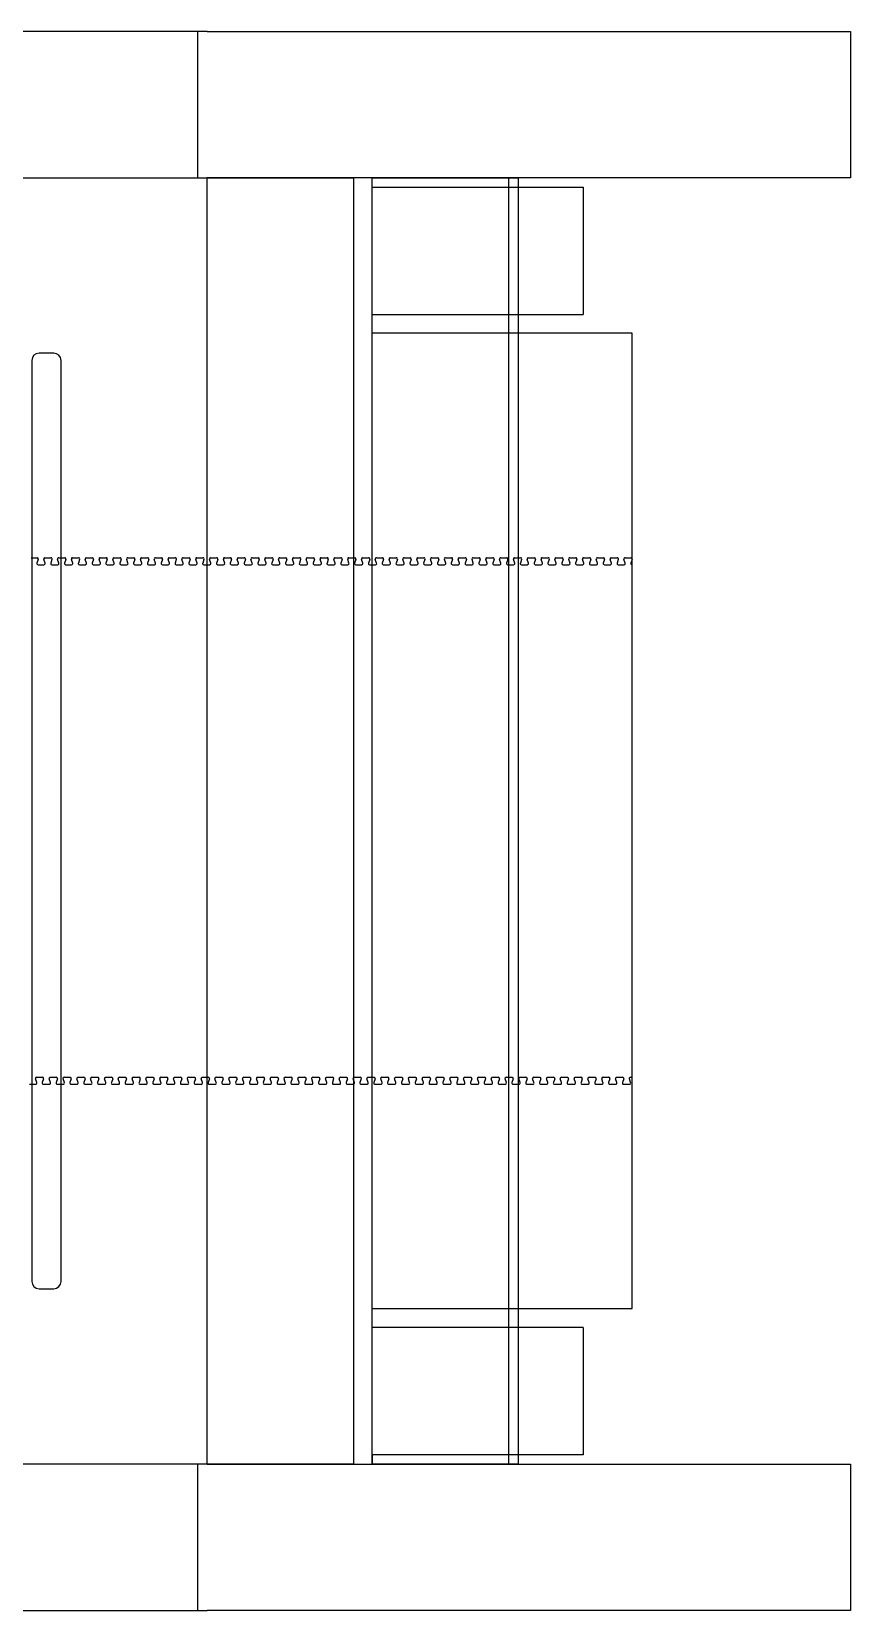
# Model space of a CAD drawing. Extents: x -68 to -11.8, y -15.7 to 62.1.
# Drawn here: x -54.53 to -40.53, y -15.07 to 11.93 of the extents above; entities that cross this region are included whole.
import ezdxf

# ---------------------------------------------------------------- set-up
doc = ezdxf.new("R2010")
doc.units = 0
doc.layers.get('0').update_dxf_attribs({"linetype": 'CONTINUOUS'})
doc.layers.add('CUT', color=5, linetype='CONTINUOUS')
doc.layers.add('SCORE', color=1, linetype='CONTINUOUS')

msp = doc.modelspace()

# ---------------------------------------------------------------- linework, layer by layer
for p, q in [((-54.538, 2.928), (-54.487, 2.928)), ((-54.487, 2.928), (-54.436, 2.928)), ((-54.417, 2.902), (-54.439, 2.835)), ((-54.42, 2.809), (-54.318, 2.809)), ((-54.299, 2.835), (-54.321, 2.902)), ((-54.302, 2.928), (-54.251, 2.928)), ((-54.251, 2.928), (-54.199, 2.928)), ((-54.181, 2.902), (-54.203, 2.835)), ((-54.184, 2.809), (-54.081, 2.809)), ((-54.063, 2.835), (-54.085, 2.902)), ((-54.066, 2.928), (-54.015, 2.928)), ((-54.015, 2.928), (-53.963, 2.928)), ((-53.944, 2.902), (-53.967, 2.835)), ((-53.948, 2.809), (-53.845, 2.809)), ((-53.826, 2.835), (-53.848, 2.902)), ((-53.83, 2.928), (-53.778, 2.928)), ((-53.778, 2.928), (-53.727, 2.928)), ((-53.708, 2.902), (-53.73, 2.835)), ((-53.712, 2.809), (-53.609, 2.809)), ((-53.59, 2.835), (-53.612, 2.902)), ((-53.594, 2.928), (-53.542, 2.928)), ((-53.542, 2.928), (-53.491, 2.928)), ((-53.472, 2.902), (-53.494, 2.835)), ((-53.475, 2.809), (-53.373, 2.809)), ((-53.354, 2.835), (-53.376, 2.902)), ((-53.357, 2.928), (-53.306, 2.928)), ((-53.306, 2.928), (-53.255, 2.928)), ((-53.236, 2.902), (-53.258, 2.835)), ((-53.239, 2.809), (-53.136, 2.809)), ((-53.118, 2.835), (-53.14, 2.902)), ((-53.121, 2.928), (-53.07, 2.928)), ((-53.07, 2.928), (-53.018, 2.928)), ((-53, 2.902), (-53.022, 2.835)), ((-53.003, 2.809), (-52.9, 2.809)), ((-52.882, 2.835), (-52.904, 2.902)), ((-52.885, 2.928), (-52.833, 2.928)), ((-52.833, 2.928), (-52.782, 2.928)), ((-52.763, 2.902), (-52.785, 2.835)), ((-52.767, 2.809), (-52.664, 2.809)), ((-52.645, 2.835), (-52.667, 2.902)), ((-52.649, 2.928), (-52.597, 2.928)), ((-52.597, 2.928), (-52.546, 2.928)), ((-52.527, 2.902), (-52.549, 2.835)), ((-52.531, 2.809), (-52.428, 2.809)), ((-52.409, 2.835), (-52.431, 2.902)), ((-52.412, 2.928), (-52.361, 2.928)), ((-52.361, 2.928), (-52.31, 2.928)), ((-52.291, 2.902), (-52.313, 2.835)), ((-52.294, 2.809), (-52.192, 2.809)), ((-52.173, 2.835), (-52.195, 2.902)), ((-52.176, 2.928), (-52.125, 2.928)), ((-52.125, 2.928), (-52.073, 2.928)), ((-52.055, 2.902), (-52.077, 2.835)), ((-52.058, 2.809), (-51.955, 2.809)), ((-51.937, 2.835), (-51.959, 2.902)), ((-51.94, 2.928), (-51.889, 2.928)), ((-51.889, 2.928), (-51.837, 2.928)), ((-51.819, 2.902), (-51.841, 2.835)), ((-51.822, 2.809), (-51.719, 2.809)), ((-51.7, 2.835), (-51.722, 2.902)), ((-51.704, 2.928), (-51.652, 2.928)), ((-51.652, 2.928), (-51.601, 2.928)), ((-51.582, 2.902), (-51.604, 2.835)), ((-51.586, 2.809), (-51.483, 2.809)), ((-51.464, 2.835), (-51.486, 2.902)), ((-51.468, 2.928), (-51.416, 2.928)), ((-51.416, 2.928), (-51.365, 2.928)), ((-51.346, 2.902), (-51.368, 2.835)), ((-51.349, 2.809), (-51.247, 2.809)), ((-51.228, 2.835), (-51.25, 2.902)), ((-51.231, 2.928), (-51.18, 2.928)), ((-51.18, 2.928), (-51.129, 2.928)), ((-51.11, 2.902), (-51.132, 2.835)), ((-51.113, 2.809), (-51.01, 2.809)), ((-50.992, 2.835), (-51.014, 2.902)), ((-50.995, 2.928), (-50.944, 2.928)), ((-50.944, 2.928), (-50.892, 2.928)), ((-50.874, 2.902), (-50.896, 2.835)), ((-50.877, 2.809), (-50.774, 2.809)), ((-50.756, 2.835), (-50.778, 2.902)), ((-50.759, 2.928), (-50.708, 2.928)), ((-50.708, 2.928), (-50.656, 2.928)), ((-50.637, 2.902), (-50.66, 2.835)), ((-50.641, 2.809), (-50.538, 2.809)), ((-50.519, 2.835), (-50.541, 2.902)), ((-50.523, 2.928), (-50.471, 2.928)), ((-50.471, 2.928), (-50.42, 2.928)), ((-50.401, 2.902), (-50.423, 2.835)), ((-50.405, 2.809), (-50.302, 2.809)), ((-50.283, 2.835), (-50.305, 2.902)), ((-50.286, 2.928), (-50.235, 2.928)), ((-50.235, 2.928), (-50.184, 2.928)), ((-50.165, 2.902), (-50.187, 2.835)), ((-50.168, 2.809), (-50.066, 2.809)), ((-50.047, 2.835), (-50.069, 2.902)), ((-50.05, 2.928), (-49.999, 2.928)), ((-49.999, 2.928), (-49.947, 2.928)), ((-49.929, 2.902), (-49.951, 2.835)), ((-49.932, 2.809), (-49.829, 2.809)), ((-49.811, 2.835), (-49.833, 2.902)), ((-49.814, 2.928), (-49.763, 2.928)), ((-49.763, 2.928), (-49.711, 2.928)), ((-49.693, 2.902), (-49.715, 2.835)), ((-49.696, 2.809), (-49.593, 2.809)), ((-49.574, 2.835), (-49.597, 2.902)), ((-49.578, 2.928), (-49.526, 2.928)), ((-49.526, 2.928), (-49.475, 2.928)), ((-49.456, 2.902), (-49.478, 2.835)), ((-49.46, 2.809), (-49.357, 2.809)), ((-49.338, 2.835), (-49.36, 2.902)), ((-49.342, 2.928), (-49.29, 2.928)), ((-49.29, 2.928), (-49.239, 2.928)), ((-49.22, 2.902), (-49.242, 2.835)), ((-49.224, 2.809), (-49.121, 2.809)), ((-49.102, 2.835), (-49.124, 2.902)), ((-49.105, 2.928), (-49.054, 2.928)), ((-49.054, 2.928), (-49.003, 2.928)), ((-48.984, 2.902), (-49.006, 2.835)), ((-48.987, 2.809), (-48.884, 2.809)), ((-48.866, 2.835), (-48.888, 2.902)), ((-48.869, 2.928), (-48.818, 2.928)), ((-48.818, 2.928), (-48.766, 2.928)), ((-48.748, 2.902), (-48.77, 2.835)), ((-48.751, 2.809), (-48.648, 2.809)), ((-48.63, 2.835), (-48.652, 2.902)), ((-48.633, 2.928), (-48.582, 2.928)), ((-48.582, 2.928), (-48.53, 2.928)), ((-48.511, 2.902), (-48.534, 2.835)), ((-48.515, 2.809), (-48.412, 2.809)), ((-48.393, 2.835), (-48.415, 2.902)), ((-48.397, 2.928), (-48.345, 2.928)), ((-48.345, 2.928), (-48.294, 2.928)), ((-48.275, 2.902), (-48.297, 2.835)), ((-48.279, 2.809), (-48.176, 2.809)), ((-48.157, 2.835), (-48.179, 2.902)), ((-48.161, 2.928), (-48.109, 2.928)), ((-48.109, 2.928), (-48.058, 2.928)), ((-48.039, 2.902), (-48.061, 2.835)), ((-48.042, 2.809), (-47.94, 2.809)), ((-47.921, 2.835), (-47.943, 2.902)), ((-47.924, 2.928), (-47.873, 2.928)), ((-47.873, 2.928), (-47.821, 2.928)), ((-47.803, 2.902), (-47.825, 2.835)), ((-47.806, 2.809), (-47.703, 2.809)), ((-47.685, 2.835), (-47.707, 2.902)), ((-47.688, 2.928), (-47.637, 2.928)), ((-47.637, 2.928), (-47.585, 2.928)), ((-47.567, 2.902), (-47.589, 2.835)), ((-47.57, 2.809), (-47.467, 2.809)), ((-47.448, 2.835), (-47.471, 2.902)), ((-47.452, 2.928), (-47.4, 2.928)), ((-47.4, 2.928), (-47.349, 2.928)), ((-47.33, 2.902), (-47.352, 2.835)), ((-47.334, 2.809), (-47.231, 2.809)), ((-47.212, 2.835), (-47.234, 2.902)), ((-47.216, 2.928), (-47.164, 2.928)), ((-47.164, 2.928), (-47.113, 2.928)), ((-47.094, 2.902), (-47.116, 2.835)), ((-47.098, 2.809), (-46.995, 2.809)), ((-46.976, 2.835), (-46.998, 2.902)), ((-46.979, 2.928), (-46.928, 2.928)), ((-46.928, 2.928), (-46.877, 2.928)), ((-46.858, 2.902), (-46.88, 2.835)), ((-46.861, 2.809), (-46.758, 2.809)), ((-46.74, 2.835), (-46.762, 2.902)), ((-46.743, 2.928), (-46.692, 2.928)), ((-46.692, 2.928), (-46.64, 2.928)), ((-46.622, 2.902), (-46.644, 2.835)), ((-46.625, 2.809), (-46.522, 2.809)), ((-46.504, 2.835), (-46.526, 2.902)), ((-46.507, 2.928), (-46.456, 2.928)), ((-46.456, 2.928), (-46.404, 2.928)), ((-46.385, 2.902), (-46.408, 2.835)), ((-46.389, 2.809), (-46.286, 2.809)), ((-46.267, 2.835), (-46.289, 2.902)), ((-46.271, 2.928), (-46.219, 2.928)), ((-46.219, 2.928), (-46.168, 2.928)), ((-46.149, 2.902), (-46.171, 2.835)), ((-46.153, 2.809), (-46.05, 2.809)), ((-46.031, 2.835), (-46.053, 2.902)), ((-46.035, 2.928), (-45.983, 2.928)), ((-45.983, 2.928), (-45.932, 2.928)), ((-45.913, 2.902), (-45.935, 2.835)), ((-45.916, 2.809), (-45.814, 2.809)), ((-45.795, 2.835), (-45.817, 2.902)), ((-45.798, 2.928), (-45.747, 2.928)), ((-45.747, 2.928), (-45.695, 2.928)), ((-45.677, 2.902), (-45.699, 2.835)), ((-45.68, 2.809), (-45.577, 2.809)), ((-45.559, 2.835), (-45.581, 2.902)), ((-45.562, 2.928), (-45.511, 2.928)), ((-45.511, 2.928), (-45.459, 2.928)), ((-45.441, 2.902), (-45.463, 2.835)), ((-45.444, 2.809), (-45.341, 2.809)), ((-45.322, 2.835), (-45.345, 2.902)), ((-45.326, 2.928), (-45.274, 2.928)), ((-45.274, 2.928), (-45.223, 2.928)), ((-45.204, 2.902), (-45.226, 2.835)), ((-45.208, 2.809), (-45.105, 2.809)), ((-45.086, 2.835), (-45.108, 2.902)), ((-45.09, 2.928), (-45.038, 2.928)), ((-45.038, 2.928), (-44.987, 2.928)), ((-44.968, 2.902), (-44.99, 2.835)), ((-44.972, 2.809), (-44.869, 2.809)), ((-44.85, 2.835), (-44.872, 2.902)), ((-44.853, 2.928), (-44.802, 2.928)), ((-44.802, 2.928), (-44.751, 2.928)), ((-44.732, 2.902), (-44.754, 2.835)), ((-44.735, 2.809), (-44.632, 2.809)), ((-44.614, 2.835), (-44.636, 2.902)), ((-44.617, 2.928), (-44.566, 2.928)), ((-44.566, 2.928), (-44.514, 2.928)), ((-44.496, 2.902), (-44.518, 2.835)), ((-44.499, 2.809), (-44.396, 2.809)), ((-44.378, 2.835), (-44.4, 2.902)), ((-44.381, 2.928), (-44.33, 2.928)), ((-44.33, 2.928), (-44.278, 2.928)), ((-44.259, 2.902), (-44.282, 2.835)), ((-44.263, 2.809), (-44.257, 2.809)), ((-54.564, -6.072), (-54.461, -6.072)), ((-54.443, -6.047), (-54.465, -5.98)), ((-54.446, -5.954), (-54.395, -5.954)), ((-54.395, -5.954), (-54.343, -5.954)), ((-54.325, -5.98), (-54.347, -6.047)), ((-54.328, -6.072), (-54.225, -6.072)), ((-54.206, -6.047), (-54.229, -5.98)), ((-54.21, -5.954), (-54.158, -5.954)), ((-54.158, -5.954), (-54.107, -5.954)), ((-54.088, -5.98), (-54.11, -6.047)), ((-54.092, -6.072), (-53.989, -6.072)), ((-53.97, -6.047), (-53.992, -5.98)), ((-53.974, -5.954), (-53.922, -5.954)), ((-53.922, -5.954), (-53.871, -5.954)), ((-53.852, -5.98), (-53.874, -6.047)), ((-53.856, -6.072), (-53.753, -6.072)), ((-53.734, -6.047), (-53.756, -5.98)), ((-53.737, -5.954), (-53.686, -5.954)), ((-53.686, -5.954), (-53.635, -5.954)), ((-53.616, -5.98), (-53.638, -6.047)), ((-53.619, -6.072), (-53.516, -6.072)), ((-53.498, -6.047), (-53.52, -5.98)), ((-53.501, -5.954), (-53.45, -5.954)), ((-53.45, -5.954), (-53.398, -5.954)), ((-53.38, -5.98), (-53.402, -6.047)), ((-53.383, -6.072), (-53.28, -6.072)), ((-53.262, -6.047), (-53.284, -5.98)), ((-53.265, -5.954), (-53.214, -5.954)), ((-53.214, -5.954), (-53.162, -5.954)), ((-53.143, -5.98), (-53.166, -6.047)), ((-53.147, -6.072), (-53.044, -6.072)), ((-53.025, -6.047), (-53.047, -5.98)), ((-53.029, -5.954), (-52.977, -5.954)), ((-52.977, -5.954), (-52.926, -5.954)), ((-52.907, -5.98), (-52.929, -6.047)), ((-52.911, -6.072), (-52.808, -6.072)), ((-52.789, -6.047), (-52.811, -5.98)), ((-52.793, -5.954), (-52.741, -5.954)), ((-52.741, -5.954), (-52.69, -5.954)), ((-52.671, -5.98), (-52.693, -6.047)), ((-52.674, -6.072), (-52.572, -6.072)), ((-52.553, -6.047), (-52.575, -5.98)), ((-52.556, -5.954), (-52.505, -5.954)), ((-52.505, -5.954), (-52.453, -5.954)), ((-52.435, -5.98), (-52.457, -6.047)), ((-52.438, -6.072), (-52.335, -6.072)), ((-52.317, -6.047), (-52.339, -5.98)), ((-52.32, -5.954), (-52.269, -5.954)), ((-52.269, -5.954), (-52.217, -5.954)), ((-52.199, -5.98), (-52.221, -6.047)), ((-52.202, -6.072), (-52.099, -6.072)), ((-52.08, -6.047), (-52.103, -5.98)), ((-52.084, -5.954), (-52.032, -5.954)), ((-52.032, -5.954), (-51.981, -5.954)), ((-51.962, -5.98), (-51.984, -6.047)), ((-51.966, -6.072), (-51.863, -6.072)), ((-51.844, -6.047), (-51.866, -5.98)), ((-51.848, -5.954), (-51.796, -5.954)), ((-51.796, -5.954), (-51.745, -5.954)), ((-51.726, -5.98), (-51.748, -6.047)), ((-51.73, -6.072), (-51.627, -6.072)), ((-51.608, -6.047), (-51.63, -5.98)), ((-51.611, -5.954), (-51.56, -5.954)), ((-51.56, -5.954), (-51.509, -5.954)), ((-51.49, -5.98), (-51.512, -6.047)), ((-51.493, -6.072), (-51.39, -6.072)), ((-51.372, -6.047), (-51.394, -5.98)), ((-51.375, -5.954), (-51.324, -5.954)), ((-51.324, -5.954), (-51.272, -5.954)), ((-51.254, -5.98), (-51.276, -6.047)), ((-51.257, -6.072), (-51.154, -6.072)), ((-51.136, -6.047), (-51.158, -5.98)), ((-51.139, -5.954), (-51.088, -5.954)), ((-51.088, -5.954), (-51.036, -5.954)), ((-51.017, -5.98), (-51.04, -6.047)), ((-51.021, -6.072), (-50.918, -6.072)), ((-50.899, -6.047), (-50.921, -5.98)), ((-50.903, -5.954), (-50.851, -5.954)), ((-50.851, -5.954), (-50.8, -5.954)), ((-50.781, -5.98), (-50.803, -6.047)), ((-50.785, -6.072), (-50.682, -6.072)), ((-50.663, -6.047), (-50.685, -5.98)), ((-50.667, -5.954), (-50.615, -5.954)), ((-50.615, -5.954), (-50.564, -5.954)), ((-50.545, -5.98), (-50.567, -6.047)), ((-50.548, -6.072), (-50.446, -6.072)), ((-50.427, -6.047), (-50.449, -5.98)), ((-50.43, -5.954), (-50.379, -5.954)), ((-50.379, -5.954), (-50.327, -5.954)), ((-50.309, -5.98), (-50.331, -6.047)), ((-50.312, -6.072), (-50.209, -6.072)), ((-50.191, -6.047), (-50.213, -5.98)), ((-50.194, -5.954), (-50.143, -5.954)), ((-50.143, -5.954), (-50.091, -5.954)), ((-50.073, -5.98), (-50.095, -6.047)), ((-50.076, -6.072), (-49.973, -6.072)), ((-49.954, -6.047), (-49.977, -5.98)), ((-49.958, -5.954), (-49.906, -5.954)), ((-49.906, -5.954), (-49.855, -5.954)), ((-49.836, -5.98), (-49.858, -6.047)), ((-49.84, -6.072), (-49.737, -6.072)), ((-49.718, -6.047), (-49.74, -5.98)), ((-49.722, -5.954), (-49.67, -5.954)), ((-49.67, -5.954), (-49.619, -5.954)), ((-49.6, -5.98), (-49.622, -6.047)), ((-49.604, -6.072), (-49.501, -6.072)), ((-49.482, -6.047), (-49.504, -5.98)), ((-49.485, -5.954), (-49.434, -5.954)), ((-49.434, -5.954), (-49.383, -5.954)), ((-49.364, -5.98), (-49.386, -6.047)), ((-49.367, -6.072), (-49.264, -6.072)), ((-49.246, -6.047), (-49.268, -5.98)), ((-49.249, -5.954), (-49.198, -5.954)), ((-49.198, -5.954), (-49.146, -5.954)), ((-49.128, -5.98), (-49.15, -6.047)), ((-49.131, -6.072), (-49.028, -6.072)), ((-49.01, -6.047), (-49.032, -5.98)), ((-49.013, -5.954), (-48.962, -5.954)), ((-48.962, -5.954), (-48.91, -5.954)), ((-48.891, -5.98), (-48.914, -6.047)), ((-48.895, -6.072), (-48.792, -6.072)), ((-48.773, -6.047), (-48.795, -5.98)), ((-48.777, -5.954), (-48.725, -5.954)), ((-48.725, -5.954), (-48.674, -5.954)), ((-48.655, -5.98), (-48.677, -6.047)), ((-48.659, -6.072), (-48.556, -6.072)), ((-48.537, -6.047), (-48.559, -5.98)), ((-48.541, -5.954), (-48.489, -5.954)), ((-48.489, -5.954), (-48.438, -5.954)), ((-48.419, -5.98), (-48.441, -6.047)), ((-48.422, -6.072), (-48.32, -6.072)), ((-48.301, -6.047), (-48.323, -5.98)), ((-48.304, -5.954), (-48.253, -5.954)), ((-48.253, -5.954), (-48.201, -5.954)), ((-48.183, -5.98), (-48.205, -6.047)), ((-48.186, -6.072), (-48.083, -6.072)), ((-48.065, -6.047), (-48.087, -5.98)), ((-48.068, -5.954), (-48.017, -5.954)), ((-48.017, -5.954), (-47.965, -5.954)), ((-47.947, -5.98), (-47.969, -6.047)), ((-47.95, -6.072), (-47.847, -6.072)), ((-47.828, -6.047), (-47.851, -5.98)), ((-47.832, -5.954), (-47.78, -5.954)), ((-47.78, -5.954), (-47.729, -5.954)), ((-47.71, -5.98), (-47.732, -6.047)), ((-47.714, -6.072), (-47.611, -6.072)), ((-47.592, -6.047), (-47.614, -5.98)), ((-47.596, -5.954), (-47.544, -5.954)), ((-47.544, -5.954), (-47.493, -5.954)), ((-47.474, -5.98), (-47.496, -6.047)), ((-47.478, -6.072), (-47.375, -6.072)), ((-47.356, -6.047), (-47.378, -5.98)), ((-47.359, -5.954), (-47.308, -5.954)), ((-47.308, -5.954), (-47.257, -5.954)), ((-47.238, -5.98), (-47.26, -6.047)), ((-47.241, -6.072), (-47.138, -6.072)), ((-47.12, -6.047), (-47.142, -5.98)), ((-47.123, -5.954), (-47.072, -5.954)), ((-47.072, -5.954), (-47.02, -5.954)), ((-47.002, -5.98), (-47.024, -6.047)), ((-47.005, -6.072), (-46.902, -6.072)), ((-46.884, -6.047), (-46.906, -5.98)), ((-46.887, -5.954), (-46.836, -5.954)), ((-46.836, -5.954), (-46.784, -5.954)), ((-46.765, -5.98), (-46.788, -6.047)), ((-46.769, -6.072), (-46.666, -6.072)), ((-46.647, -6.047), (-46.669, -5.98)), ((-46.651, -5.954), (-46.599, -5.954)), ((-46.599, -5.954), (-46.548, -5.954)), ((-46.529, -5.98), (-46.551, -6.047)), ((-46.533, -6.072), (-46.43, -6.072)), ((-46.411, -6.047), (-46.433, -5.98)), ((-46.415, -5.954), (-46.363, -5.954)), ((-46.363, -5.954), (-46.312, -5.954)), ((-46.293, -5.98), (-46.315, -6.047)), ((-46.296, -6.072), (-46.194, -6.072)), ((-46.175, -6.047), (-46.197, -5.98)), ((-46.178, -5.954), (-46.127, -5.954)), ((-46.127, -5.954), (-46.075, -5.954)), ((-46.057, -5.98), (-46.079, -6.047)), ((-46.06, -6.072), (-45.957, -6.072)), ((-45.939, -6.047), (-45.961, -5.98)), ((-45.942, -5.954), (-45.891, -5.954)), ((-45.891, -5.954), (-45.839, -5.954)), ((-45.821, -5.98), (-45.843, -6.047)), ((-45.824, -6.072), (-45.721, -6.072)), ((-45.702, -6.047), (-45.725, -5.98)), ((-45.706, -5.954), (-45.654, -5.954)), ((-45.654, -5.954), (-45.603, -5.954)), ((-45.584, -5.98), (-45.606, -6.047)), ((-45.588, -6.072), (-45.485, -6.072)), ((-45.466, -6.047), (-45.488, -5.98)), ((-45.47, -5.954), (-45.418, -5.954)), ((-45.418, -5.954), (-45.367, -5.954)), ((-45.348, -5.98), (-45.37, -6.047)), ((-45.352, -6.072), (-45.249, -6.072)), ((-45.23, -6.047), (-45.252, -5.98)), ((-45.233, -5.954), (-45.182, -5.954)), ((-45.182, -5.954), (-45.131, -5.954)), ((-45.112, -5.98), (-45.134, -6.047)), ((-45.115, -6.072), (-45.013, -6.072)), ((-44.994, -6.047), (-45.016, -5.98)), ((-44.997, -5.954), (-44.946, -5.954)), ((-44.946, -5.954), (-44.894, -5.954)), ((-44.876, -5.98), (-44.898, -6.047)), ((-44.879, -6.072), (-44.776, -6.072)), ((-44.758, -6.047), (-44.78, -5.98)), ((-44.761, -5.954), (-44.71, -5.954)), ((-44.71, -5.954), (-44.658, -5.954)), ((-44.64, -5.98), (-44.662, -6.047)), ((-44.643, -6.072), (-44.54, -6.072)), ((-44.521, -6.047), (-44.543, -5.98)), ((-44.525, -5.954), (-44.473, -5.954)), ((-44.473, -5.954), (-44.422, -5.954)), ((-44.403, -5.98), (-44.425, -6.047)), ((-44.407, -6.072), (-44.304, -6.072)), ((-44.285, -6.047), (-44.307, -5.98)), ((-44.289, -5.954), (-44.257, -5.954))]:
    msp.add_line(p, q)
for centre, start, end in [((-54.42, 2.829), 161.5651, 270), ((-54.436, 2.908), 341.5651, 90), ((-54.302, 2.908), 90, 198.4349), ((-54.318, 2.829), 270, 18.4349), ((-54.184, 2.829), 161.5651, 270), ((-54.199, 2.908), 341.5651, 90), ((-54.066, 2.908), 90, 198.4349), ((-54.081, 2.829), 270, 18.4349), ((-53.948, 2.829), 161.5651, 270), ((-53.963, 2.908), 341.5651, 90), ((-53.83, 2.908), 90, 198.4349), ((-53.845, 2.829), 270, 18.4349), ((-53.712, 2.829), 161.5651, 270), ((-53.727, 2.908), 341.5651, 90), ((-53.594, 2.908), 90, 198.4349), ((-53.609, 2.829), 270, 18.4349), ((-53.475, 2.829), 161.5651, 270), ((-53.491, 2.908), 341.5651, 90), ((-53.357, 2.908), 90, 198.4349), ((-53.373, 2.829), 270, 18.4349), ((-53.239, 2.829), 161.5651, 270), ((-53.255, 2.908), 341.5651, 90), ((-53.121, 2.908), 90, 198.4349), ((-53.136, 2.829), 270, 18.4349), ((-53.003, 2.829), 161.5651, 270), ((-53.018, 2.908), 341.5651, 90), ((-52.885, 2.908), 90, 198.4349), ((-52.9, 2.829), 270, 18.4349), ((-52.767, 2.829), 161.5651, 270), ((-52.782, 2.908), 341.5651, 90), ((-52.649, 2.908), 90, 198.4349), ((-52.664, 2.829), 270, 18.4349), ((-52.531, 2.829), 161.5651, 270), ((-52.546, 2.908), 341.5651, 90), ((-52.412, 2.908), 90, 198.4349), ((-52.428, 2.829), 270, 18.4349), ((-52.294, 2.829), 161.5651, 270), ((-52.31, 2.908), 341.5651, 90), ((-52.176, 2.908), 90, 198.4349), ((-52.192, 2.829), 270, 18.4349), ((-52.058, 2.829), 161.5651, 270), ((-52.073, 2.908), 341.5651, 90), ((-51.94, 2.908), 90, 198.4349), ((-51.955, 2.829), 270, 18.4349), ((-51.822, 2.829), 161.5651, 270), ((-51.837, 2.908), 341.5651, 90), ((-51.704, 2.908), 90, 198.4349), ((-51.719, 2.829), 270, 18.4349), ((-51.586, 2.829), 161.5651, 270), ((-51.601, 2.908), 341.5651, 90), ((-51.468, 2.908), 90, 198.4349), ((-51.483, 2.829), 270, 18.4349), ((-51.349, 2.829), 161.5651, 270), ((-51.365, 2.908), 341.5651, 90), ((-51.231, 2.908), 90, 198.4349), ((-51.247, 2.829), 270, 18.4349), ((-51.113, 2.829), 161.5651, 270), ((-51.129, 2.908), 341.5651, 90), ((-50.995, 2.908), 90, 198.4349), ((-51.01, 2.829), 270, 18.4349), ((-50.877, 2.829), 161.5651, 270), ((-50.892, 2.908), 341.5651, 90), ((-50.759, 2.908), 90, 198.4349), ((-50.774, 2.829), 270, 18.4349), ((-50.641, 2.829), 161.5651, 270), ((-50.656, 2.908), 341.5651, 90), ((-50.523, 2.908), 90, 198.4349), ((-50.538, 2.829), 270, 18.4349), ((-50.405, 2.829), 161.5651, 270), ((-50.42, 2.908), 341.5651, 90), ((-50.286, 2.908), 90, 198.4349), ((-50.302, 2.829), 270, 18.4349), ((-50.168, 2.829), 161.5651, 270), ((-50.184, 2.908), 341.5651, 90), ((-50.05, 2.908), 90, 198.4349), ((-50.066, 2.829), 270, 18.4349), ((-49.932, 2.829), 161.5651, 270), ((-49.947, 2.908), 341.5651, 90), ((-49.814, 2.908), 90, 198.4349), ((-49.829, 2.829), 270, 18.4349), ((-49.696, 2.829), 161.5651, 270), ((-49.711, 2.908), 341.5651, 90), ((-49.578, 2.908), 90, 198.4349), ((-49.593, 2.829), 270, 18.4349), ((-49.46, 2.829), 161.5651, 270), ((-49.475, 2.908), 341.5651, 90), ((-49.342, 2.908), 90, 198.4349), ((-49.357, 2.829), 270, 18.4349), ((-49.224, 2.829), 161.5651, 270), ((-49.239, 2.908), 341.5651, 90), ((-49.105, 2.908), 90, 198.4349), ((-49.121, 2.829), 270, 18.4349), ((-48.987, 2.829), 161.5651, 270), ((-49.003, 2.908), 341.5651, 90), ((-48.869, 2.908), 90, 198.4349), ((-48.884, 2.829), 270, 18.4349), ((-48.751, 2.829), 161.5651, 270), ((-48.766, 2.908), 341.5651, 90), ((-48.633, 2.908), 90, 198.4349), ((-48.648, 2.829), 270, 18.4349), ((-48.515, 2.829), 161.5651, 270), ((-48.53, 2.908), 341.5651, 90), ((-48.397, 2.908), 90, 198.4349), ((-48.412, 2.829), 270, 18.4349), ((-48.279, 2.829), 161.5651, 270), ((-48.294, 2.908), 341.5651, 90), ((-48.161, 2.908), 90, 198.4349), ((-48.176, 2.829), 270, 18.4349), ((-48.042, 2.829), 161.5651, 270), ((-48.058, 2.908), 341.5651, 90), ((-47.924, 2.908), 90, 198.4349), ((-47.94, 2.829), 270, 18.4349), ((-47.806, 2.829), 161.5651, 270), ((-47.821, 2.908), 341.5651, 90), ((-47.688, 2.908), 90, 198.4349), ((-47.703, 2.829), 270, 18.4349), ((-47.57, 2.829), 161.5651, 270), ((-47.585, 2.908), 341.5651, 90), ((-47.452, 2.908), 90, 198.4349), ((-47.467, 2.829), 270, 18.4349), ((-47.334, 2.829), 161.5651, 270), ((-47.349, 2.908), 341.5651, 90), ((-47.216, 2.908), 90, 198.4349), ((-47.231, 2.829), 270, 18.4349), ((-47.098, 2.829), 161.5651, 270), ((-47.113, 2.908), 341.5651, 90), ((-46.979, 2.908), 90, 198.4349), ((-46.995, 2.829), 270, 18.4349), ((-46.861, 2.829), 161.5651, 270), ((-46.877, 2.908), 341.5651, 90), ((-46.743, 2.908), 90, 198.4349), ((-46.758, 2.829), 270, 18.4349), ((-46.625, 2.829), 161.5651, 270), ((-46.64, 2.908), 341.5651, 90), ((-46.507, 2.908), 90, 198.4349), ((-46.522, 2.829), 270, 18.4349), ((-46.389, 2.829), 161.5651, 270), ((-46.404, 2.908), 341.5651, 90), ((-46.271, 2.908), 90, 198.4349), ((-46.286, 2.829), 270, 18.4349), ((-46.153, 2.829), 161.5651, 270), ((-46.168, 2.908), 341.5651, 90), ((-46.035, 2.908), 90, 198.4349), ((-46.05, 2.829), 270, 18.4349), ((-45.916, 2.829), 161.5651, 270), ((-45.932, 2.908), 341.5651, 90), ((-45.798, 2.908), 90, 198.4349), ((-45.814, 2.829), 270, 18.4349), ((-45.68, 2.829), 161.5651, 270), ((-45.695, 2.908), 341.5651, 90), ((-45.562, 2.908), 90, 198.4349), ((-45.577, 2.829), 270, 18.4349), ((-45.444, 2.829), 161.5651, 270), ((-45.459, 2.908), 341.5651, 90), ((-45.326, 2.908), 90, 198.4349), ((-45.341, 2.829), 270, 18.4349), ((-45.208, 2.829), 161.5651, 270), ((-45.223, 2.908), 341.5651, 90), ((-45.09, 2.908), 90, 198.4349), ((-45.105, 2.829), 270, 18.4349), ((-44.972, 2.829), 161.5651, 270), ((-44.987, 2.908), 341.5651, 90), ((-44.853, 2.908), 90, 198.4349), ((-44.869, 2.829), 270, 18.4349), ((-44.735, 2.829), 161.5651, 270), ((-44.751, 2.908), 341.5651, 90), ((-44.617, 2.908), 90, 198.4349), ((-44.632, 2.829), 270, 18.4349), ((-44.499, 2.829), 161.5651, 270), ((-44.514, 2.908), 341.5651, 90), ((-44.381, 2.908), 90, 198.4349), ((-44.396, 2.829), 270, 18.4349), ((-44.263, 2.829), 161.5651, 270), ((-44.278, 2.908), 341.5651, 90), ((-54.446, -5.974), 90, 198.4349), ((-54.461, -6.053), 270, 18.4349), ((-54.328, -6.053), 161.5651, 270), ((-54.343, -5.974), 341.5651, 90), ((-54.21, -5.974), 90, 198.4349), ((-54.225, -6.053), 270, 18.4349), ((-54.092, -6.053), 161.5651, 270), ((-54.107, -5.974), 341.5651, 90), ((-53.974, -5.974), 90, 198.4349), ((-53.989, -6.053), 270, 18.4349), ((-53.856, -6.053), 161.5651, 270), ((-53.871, -5.974), 341.5651, 90), ((-53.737, -5.974), 90, 198.4349), ((-53.753, -6.053), 270, 18.4349), ((-53.619, -6.053), 161.5651, 270), ((-53.635, -5.974), 341.5651, 90), ((-53.501, -5.974), 90, 198.4349), ((-53.516, -6.053), 270, 18.4349), ((-53.383, -6.053), 161.5651, 270), ((-53.398, -5.974), 341.5651, 90), ((-53.265, -5.974), 90, 198.4349), ((-53.28, -6.053), 270, 18.4349), ((-53.147, -6.053), 161.5651, 270), ((-53.162, -5.974), 341.5651, 90), ((-53.029, -5.974), 90, 198.4349), ((-53.044, -6.053), 270, 18.4349), ((-52.911, -6.053), 161.5651, 270), ((-52.926, -5.974), 341.5651, 90), ((-52.793, -5.974), 90, 198.4349), ((-52.808, -6.053), 270, 18.4349), ((-52.674, -6.053), 161.5651, 270), ((-52.69, -5.974), 341.5651, 90), ((-52.556, -5.974), 90, 198.4349), ((-52.572, -6.053), 270, 18.4349), ((-52.438, -6.053), 161.5651, 270), ((-52.453, -5.974), 341.5651, 90), ((-52.32, -5.974), 90, 198.4349), ((-52.335, -6.053), 270, 18.4349), ((-52.202, -6.053), 161.5651, 270), ((-52.217, -5.974), 341.5651, 90), ((-52.084, -5.974), 90, 198.4349), ((-52.099, -6.053), 270, 18.4349), ((-51.966, -6.053), 161.5651, 270), ((-51.981, -5.974), 341.5651, 90), ((-51.848, -5.974), 90, 198.4349), ((-51.863, -6.053), 270, 18.4349), ((-51.73, -6.053), 161.5651, 270), ((-51.745, -5.974), 341.5651, 90), ((-51.611, -5.974), 90, 198.4349), ((-51.627, -6.053), 270, 18.4349), ((-51.493, -6.053), 161.5651, 270), ((-51.509, -5.974), 341.5651, 90), ((-51.375, -5.974), 90, 198.4349), ((-51.39, -6.053), 270, 18.4349), ((-51.257, -6.053), 161.5651, 270), ((-51.272, -5.974), 341.5651, 90), ((-51.139, -5.974), 90, 198.4349), ((-51.154, -6.053), 270, 18.4349), ((-51.021, -6.053), 161.5651, 270), ((-51.036, -5.974), 341.5651, 90), ((-50.903, -5.974), 90, 198.4349), ((-50.918, -6.053), 270, 18.4349), ((-50.785, -6.053), 161.5651, 270), ((-50.8, -5.974), 341.5651, 90), ((-50.667, -5.974), 90, 198.4349), ((-50.682, -6.053), 270, 18.4349), ((-50.548, -6.053), 161.5651, 270), ((-50.564, -5.974), 341.5651, 90), ((-50.43, -5.974), 90, 198.4349), ((-50.446, -6.053), 270, 18.4349), ((-50.312, -6.053), 161.5651, 270), ((-50.327, -5.974), 341.5651, 90), ((-50.194, -5.974), 90, 198.4349), ((-50.209, -6.053), 270, 18.4349), ((-50.076, -6.053), 161.5651, 270), ((-50.091, -5.974), 341.5651, 90), ((-49.958, -5.974), 90, 198.4349), ((-49.973, -6.053), 270, 18.4349), ((-49.84, -6.053), 161.5651, 270), ((-49.855, -5.974), 341.5651, 90), ((-49.722, -5.974), 90, 198.4349), ((-49.737, -6.053), 270, 18.4349), ((-49.604, -6.053), 161.5651, 270), ((-49.619, -5.974), 341.5651, 90), ((-49.485, -5.974), 90, 198.4349), ((-49.501, -6.053), 270, 18.4349), ((-49.367, -6.053), 161.5651, 270), ((-49.383, -5.974), 341.5651, 90), ((-49.249, -5.974), 90, 198.4349), ((-49.264, -6.053), 270, 18.4349), ((-49.131, -6.053), 161.5651, 270), ((-49.146, -5.974), 341.5651, 90), ((-49.013, -5.974), 90, 198.4349), ((-49.028, -6.053), 270, 18.4349), ((-48.895, -6.053), 161.5651, 270), ((-48.91, -5.974), 341.5651, 90), ((-48.777, -5.974), 90, 198.4349), ((-48.792, -6.053), 270, 18.4349), ((-48.659, -6.053), 161.5651, 270), ((-48.674, -5.974), 341.5651, 90), ((-48.541, -5.974), 90, 198.4349), ((-48.556, -6.053), 270, 18.4349), ((-48.422, -6.053), 161.5651, 270), ((-48.438, -5.974), 341.5651, 90), ((-48.304, -5.974), 90, 198.4349), ((-48.32, -6.053), 270, 18.4349), ((-48.186, -6.053), 161.5651, 270), ((-48.201, -5.974), 341.5651, 90), ((-48.068, -5.974), 90, 198.4349), ((-48.083, -6.053), 270, 18.4349), ((-47.95, -6.053), 161.5651, 270), ((-47.965, -5.974), 341.5651, 90), ((-47.832, -5.974), 90, 198.4349), ((-47.847, -6.053), 270, 18.4349), ((-47.714, -6.053), 161.5651, 270), ((-47.729, -5.974), 341.5651, 90), ((-47.596, -5.974), 90, 198.4349), ((-47.611, -6.053), 270, 18.4349), ((-47.478, -6.053), 161.5651, 270), ((-47.493, -5.974), 341.5651, 90), ((-47.359, -5.974), 90, 198.4349), ((-47.375, -6.053), 270, 18.4349), ((-47.241, -6.053), 161.5651, 270), ((-47.257, -5.974), 341.5651, 90), ((-47.123, -5.974), 90, 198.4349), ((-47.138, -6.053), 270, 18.4349), ((-47.005, -6.053), 161.5651, 270), ((-47.02, -5.974), 341.5651, 90), ((-46.887, -5.974), 90, 198.4349), ((-46.902, -6.053), 270, 18.4349), ((-46.769, -6.053), 161.5651, 270), ((-46.784, -5.974), 341.5651, 90), ((-46.651, -5.974), 90, 198.4349), ((-46.666, -6.053), 270, 18.4349), ((-46.533, -6.053), 161.5651, 270), ((-46.548, -5.974), 341.5651, 90), ((-46.415, -5.974), 90, 198.4349), ((-46.43, -6.053), 270, 18.4349), ((-46.296, -6.053), 161.5651, 270), ((-46.312, -5.974), 341.5651, 90), ((-46.178, -5.974), 90, 198.4349), ((-46.194, -6.053), 270, 18.4349), ((-46.06, -6.053), 161.5651, 270), ((-46.075, -5.974), 341.5651, 90), ((-45.942, -5.974), 90, 198.4349), ((-45.957, -6.053), 270, 18.4349), ((-45.824, -6.053), 161.5651, 270), ((-45.839, -5.974), 341.5651, 90), ((-45.706, -5.974), 90, 198.4349), ((-45.721, -6.053), 270, 18.4349), ((-45.588, -6.053), 161.5651, 270), ((-45.603, -5.974), 341.5651, 90), ((-45.47, -5.974), 90, 198.4349), ((-45.485, -6.053), 270, 18.4349), ((-45.352, -6.053), 161.5651, 270), ((-45.367, -5.974), 341.5651, 90), ((-45.233, -5.974), 90, 198.4349), ((-45.249, -6.053), 270, 18.4349), ((-45.115, -6.053), 161.5651, 270), ((-45.131, -5.974), 341.5651, 90), ((-44.997, -5.974), 90, 198.4349), ((-45.013, -6.053), 270, 18.4349), ((-44.879, -6.053), 161.5651, 270), ((-44.894, -5.974), 341.5651, 90), ((-44.761, -5.974), 90, 198.4349), ((-44.776, -6.053), 270, 18.4349), ((-44.643, -6.053), 161.5651, 270), ((-44.658, -5.974), 341.5651, 90), ((-44.525, -5.974), 90, 198.4349), ((-44.54, -6.053), 270, 18.4349), ((-44.407, -6.053), 161.5651, 270), ((-44.422, -5.974), 341.5651, 90), ((-44.289, -5.974), 90, 198.4349), ((-44.304, -6.053), 270, 18.4349)]:
    msp.add_arc(centre, 0.0197, start, end)
at = {"layer": 'CUT'}
for p, q in [((-51.527, 11.928), (-57.027, 11.928)), ((-51.527, 11.928), (-40.527, 11.928)), ((-40.527, 11.928), (-40.527, 9.428)), ((-40.527, 9.428), (-51.527, 9.428)), ((-51.527, 9.428), (-49.027, 9.428)), ((-48.707, 9.268), (-48.707, 9.428)), ((-48.707, 9.428), (-46.367, 9.428)), ((-48.707, 9.268), (-45.097, 9.268)), ((-46.367, 9.428), (-46.207, 9.428)), ((-45.097, 9.268), (-45.097, 7.088)), ((-48.707, 7.088), (-45.097, 7.088)), ((-48.707, 6.768), (-48.707, 7.088)), ((-44.257, 6.768), (-48.707, 6.768)), ((-44.257, -9.912), (-44.257, 6.768)), ((-54.527, 6.303), (-54.527, -9.447)), ((-54.152, 6.428), (-54.402, 6.428)), ((-54.027, -9.447), (-54.027, 6.303)), ((-54.402, -9.572), (-54.152, -9.572)), ((-48.707, -9.912), (-44.257, -9.912)), ((-48.707, -10.232), (-48.707, -9.912)), ((-45.097, -10.232), (-48.707, -10.232)), ((-45.097, -10.232), (-45.097, -12.412)), ((-48.707, -12.412), (-48.707, -12.572)), ((-45.097, -12.412), (-48.707, -12.412)), ((-51.527, -12.572), (-40.527, -12.572)), ((-49.027, -12.572), (-51.527, -12.572)), ((-46.367, -12.572), (-48.707, -12.572)), ((-46.207, -12.572), (-46.367, -12.572)), ((-40.527, -12.572), (-40.527, -15.072)), ((-57.027, -15.072), (-51.527, -15.072)), ((-40.527, -15.072), (-51.527, -15.072))]:
    msp.add_line(p, q, dxfattribs=at)
for centre, start, end in [((-54.402, 6.303), 90, 180), ((-54.152, 6.303), 0, 90), ((-54.402, -9.447), 180, 270), ((-54.152, -9.447), 270, 0)]:
    msp.add_arc(centre, 0.125, start, end, dxfattribs=at)
at = {"layer": 'SCORE'}
for p, q in [((-51.687, 9.428), (-51.687, 11.928)), ((-57.027, 9.428), (-51.527, 9.428)), ((-51.527, -12.572), (-51.527, 9.428)), ((-49.027, 9.428), (-49.027, -12.572)), ((-48.707, -12.572), (-48.707, 9.428)), ((-46.367, -12.572), (-46.367, 9.428)), ((-46.207, 9.428), (-46.207, -12.572)), ((-51.527, -12.572), (-57.027, -12.572)), ((-51.687, -15.072), (-51.687, -12.572))]:
    msp.add_line(p, q, dxfattribs=at)

doc.saveas('drawing.dxf')
